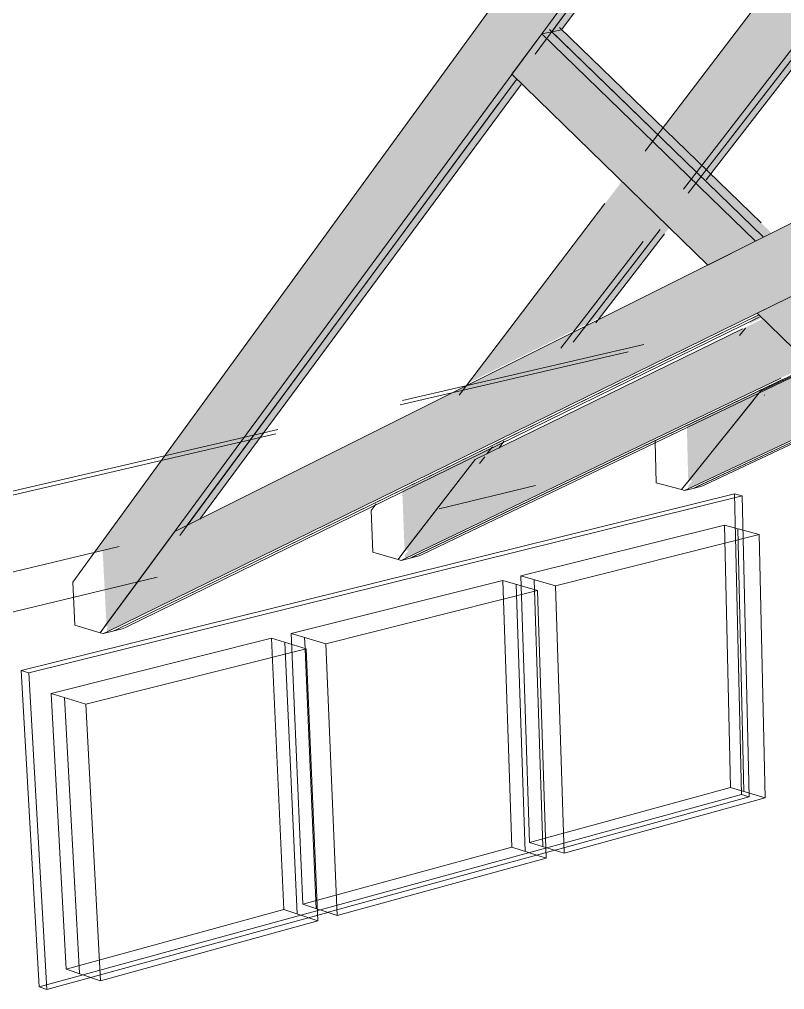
# Model space of a CAD drawing. Header units: inches. Extents: x -8026 to -8021, y -2777 to 2751.
# Drawn here: x -8025.7147 to -8025.62, y 1923.8119 to 1923.932 of the extents above; entities that cross this region are included whole.
import ezdxf

# ---------------------------------------------------------------- set-up
doc = ezdxf.new("R2010")
doc.units = ezdxf.units.IN
doc.header["$MEASUREMENT"] = 0
for name, color, linetype, lineweight in [('I-WALL', 2, 'Continuous', 13), ('S-BEAM', 12, 'Continuous', 9), ('S-BEAM-6', 183, 'Continuous', 9)]:
    doc.layers.add(name, color=color, linetype=linetype, lineweight=lineweight)

msp = doc.modelspace()

# ---------------------------------------------------------------- hatches: boundary and pattern name
at = {"layer": 'S-BEAM-6'}
h = msp.add_hatch(color=256, dxfattribs=at)
h.paths.add_polyline_path([(-8025.63195, 1923.87486), (-8025.62297, 1923.88605), (-8025.63212, 1923.88166), (-8025.63202, 1923.87763)], flags=0)
h.paths.add_polyline_path([(-8025.62454, 1923.89425), (-8025.62266, 1923.89517), (-8025.62307, 1923.89557), (-8025.62375, 1923.89523), (-8025.62405, 1923.89485)], flags=0)
h.paths.add_polyline_path([(-8025.61465, 1923.89908), (-8025.61111, 1923.90081), (-8025.6103, 1923.90182), (-8025.61507, 1923.89948), (-8025.61478, 1923.8992)], flags=0)
h.paths.add_polyline_path([(-8025.61101, 1923.91127), (-8025.59875, 1923.91741), (-8025.60296, 1923.92142), (-8025.61065, 1923.91173)], flags=0)
h.paths.add_polyline_path([(-8025.59144, 1923.92531), (-8025.57221, 1923.94925), (-8025.57597, 1923.95541), (-8025.59508, 1923.93134), (-8025.59162, 1923.92561)], flags=0)
h.paths.add_polyline_path([(-8025.56674, 1923.95607), (-8025.54895, 1923.97823), (-8025.55283, 1923.98454), (-8025.57053, 1923.96226), (-8025.56748, 1923.95728)], flags=0)
h = msp.add_hatch(color=256, dxfattribs=at)
h.paths.add_polyline_path([(-8025.66705, 1923.86624), (-8025.65762, 1923.87848), (-8025.66734, 1923.87372), (-8025.66715, 1923.86875)], flags=0)
h.paths.add_polyline_path([(-8025.6592, 1923.887), (-8025.64593, 1923.89363), (-8025.63532, 1923.90739), (-8025.6401, 1923.91205), (-8025.65853, 1923.88787)], flags=0)
h.paths.add_polyline_path([(-8025.6302, 1923.91402), (-8025.61016, 1923.94001), (-8025.61397, 1923.94633), (-8025.63503, 1923.9187), (-8025.63272, 1923.91646)], flags=0)
h.paths.add_polyline_path([(-8025.6047, 1923.94709), (-8025.58588, 1923.97148), (-8025.58984, 1923.97798), (-8025.60854, 1923.95344), (-8025.60506, 1923.94768)], flags=0)
for points in [[(-8025.70395, 1923.85719), (-8025.62494, 1923.96435), (-8025.62898, 1923.97104), (-8025.70542, 1923.86607), (-8025.70443, 1923.8663), (-8025.70417, 1923.86141)], [(-8025.64885, 1923.9305), (-8025.64762, 1923.93075), (-8025.62396, 1923.96274), (-8025.62445, 1923.96354), (-8025.64823, 1923.93134)], [(-8025.62362, 1923.90457), (-8025.62263, 1923.90508), (-8025.64885, 1923.9305), (-8025.65008, 1923.93025), (-8025.62432, 1923.90525)], [(-8025.69393, 1923.86945), (-8025.69237, 1923.87024), (-8025.65256, 1923.92407), (-8025.65317, 1923.92465), (-8025.68581, 1923.88045)], [(-8025.7039, 1923.85622), (-8025.58723, 1923.91339), (-8025.59158, 1923.92059), (-8025.69549, 1923.86866), (-8025.70413, 1923.85694), (-8025.70372, 1923.8569), (-8025.70392, 1923.85662), (-8025.7039, 1923.85632)]]:
    msp.add_hatch(color=256, dxfattribs=at).paths.add_polyline_path(points, flags=0)
h = msp.add_hatch(color=256, dxfattribs=at)
h.paths.add_polyline_path([(-8025.65833, 1923.87754), (-8025.65685, 1923.87828), (-8025.65613, 1923.87921), (-8025.65762, 1923.87848)], flags=0)
h.paths.add_polyline_path([(-8025.64593, 1923.89363), (-8025.64439, 1923.89441), (-8025.63477, 1923.90686), (-8025.63532, 1923.90739), (-8025.64435, 1923.89568)], flags=0)
h.paths.add_polyline_path([(-8025.62965, 1923.91349), (-8025.61488, 1923.93262), (-8025.61545, 1923.93315), (-8025.6302, 1923.91402), (-8025.62988, 1923.9137)], flags=0)
h.paths.add_polyline_path([(-8025.61166, 1923.93807), (-8025.61049, 1923.9383), (-8025.60972, 1923.9393), (-8025.61016, 1923.94001), (-8025.61164, 1923.93809)], flags=0)
h.paths.add_polyline_path([(-8025.60426, 1923.94637), (-8025.58543, 1923.97075), (-8025.58588, 1923.97148), (-8025.6047, 1923.94709)], flags=0)
h = msp.add_hatch(color=256, dxfattribs=at)
h.paths.add_polyline_path([(-8025.69549, 1923.86866), (-8025.69393, 1923.86945), (-8025.65317, 1923.92465), (-8025.65377, 1923.92524), (-8025.68701, 1923.88017)], flags=0)
h.paths.add_polyline_path([(-8025.65008, 1923.93025), (-8025.64885, 1923.9305), (-8025.62445, 1923.96354), (-8025.62494, 1923.96435), (-8025.65001, 1923.93034)], flags=0)
h = msp.add_hatch(color=256, dxfattribs=at)
h.paths.add_polyline_path([(-8025.63193, 1923.87393), (-8025.61099, 1923.88379), (-8025.61646, 1923.88913), (-8025.62301, 1923.88599), (-8025.63195, 1923.87486), (-8025.63143, 1923.87498), (-8025.63194, 1923.87432), (-8025.63193, 1923.87402)], flags=0)
h.paths.add_polyline_path([(-8025.60284, 1923.88763), (-8025.58386, 1923.89657), (-8025.58769, 1923.90292), (-8025.60838, 1923.893), (-8025.60753, 1923.89218)], flags=0)
h.paths.add_polyline_path([(-8025.57115, 1923.90256), (-8025.54986, 1923.91259), (-8025.55386, 1923.91914), (-8025.57696, 1923.90807), (-8025.57425, 1923.90549)], flags=0)
h.paths.add_polyline_path([(-8025.54234, 1923.91613), (-8025.51236, 1923.93025), (-8025.51654, 1923.93703), (-8025.54637, 1923.92273), (-8025.54247, 1923.91634)], flags=0)
h = msp.add_hatch(color=256, dxfattribs=at)
h.paths.add_polyline_path([(-8025.65685, 1923.87828), (-8025.65536, 1923.87901), (-8025.65463, 1923.87995), (-8025.65613, 1923.87921)], flags=0)
h.paths.add_polyline_path([(-8025.64439, 1923.89441), (-8025.64285, 1923.89518), (-8025.63423, 1923.90633), (-8025.63477, 1923.90686), (-8025.64341, 1923.89568)], flags=0)
h.paths.add_polyline_path([(-8025.6291, 1923.91296), (-8025.61432, 1923.93208), (-8025.61488, 1923.93262), (-8025.62965, 1923.91349), (-8025.62959, 1923.91342)], flags=0)
h = msp.add_hatch(color=256, dxfattribs=at)
h.paths.add_polyline_path([(-8025.55007, 1923.82413), (-8025.54292, 1923.82624), (-8025.61745, 1923.89858), (-8025.62343, 1923.89565), (-8025.55123, 1923.82526)], flags=0)
h.paths.add_polyline_path([(-8025.62954, 1923.90162), (-8025.62362, 1923.90457), (-8025.65008, 1923.93025), (-8025.65377, 1923.92524), (-8025.62983, 1923.90189)], flags=0)
h = msp.add_hatch(color=256, dxfattribs=at)
h.paths.add_polyline_path([(-8025.54198, 1923.82685), (-8025.54418, 1923.83051), (-8025.615, 1923.89915), (-8025.61623, 1923.89887), (-8025.55123, 1923.83583)], flags=0)
h.paths.add_polyline_path([(-8025.62263, 1923.90508), (-8025.62164, 1923.90558), (-8025.64762, 1923.93075), (-8025.64885, 1923.9305), (-8025.62309, 1923.90552)], flags=0)
h = msp.add_hatch(color=256, dxfattribs=at)
h.paths.add_polyline_path([(-8025.66701, 1923.8653), (-8025.61684, 1923.88938), (-8025.62262, 1923.89501), (-8025.65833, 1923.87754), (-8025.66705, 1923.86624), (-8025.66653, 1923.86637), (-8025.66703, 1923.86569), (-8025.66702, 1923.86539)], flags=0)
h.paths.add_polyline_path([(-8025.60877, 1923.89325), (-8025.58797, 1923.90323), (-8025.59203, 1923.90996), (-8025.61462, 1923.89892), (-8025.6112, 1923.8956)], flags=0)
h.paths.add_polyline_path([(-8025.58038, 1923.90687), (-8025.54874, 1923.92206), (-8025.553, 1923.92904), (-8025.58448, 1923.91365), (-8025.58053, 1923.90712)], flags=0)

# ---------------------------------------------------------------- linework, layer by layer
at = {"layer": 'I-WALL'}
for p, q in [((-8025.66732, 1923.88485), (-8025.63746, 1923.8918)), ((-8025.6676, 1923.8843), (-8025.6394, 1923.89086)), ((-8025.73996, 1923.86745), (-8025.683, 1923.88071)), ((-8025.73892, 1923.86821), (-8025.68275, 1923.88127)), ((-8025.65087, 1923.87435), (-8025.66279, 1923.87146)), ((-8025.62622, 1923.8733), (-8025.71449, 1923.85145)), ((-8025.62536, 1923.83611), (-8025.62622, 1923.8733)), ((-8025.62527, 1923.87304), (-8025.62622, 1923.8733)), ((-8025.71354, 1923.85116), (-8025.62527, 1923.87304)), ((-8025.62527, 1923.87304), (-8025.62442, 1923.83582)), ((-8025.62748, 1923.86944), (-8025.65267, 1923.86314)), ((-8025.62671, 1923.83697), (-8025.62748, 1923.86944)), ((-8025.62316, 1923.86825), (-8025.62748, 1923.86944)), ((-8025.62505, 1923.83647), (-8025.6258, 1923.86898)), ((-8025.64837, 1923.86191), (-8025.62316, 1923.86825)), ((-8025.62316, 1923.86825), (-8025.62244, 1923.83568)), ((-8025.70236, 1923.8668), (-8025.73368, 1923.85931)), ((-8025.69768, 1923.863), (-8025.73794, 1923.85324)), ((-8025.6549, 1923.86258), (-8025.68111, 1923.85603)), ((-8025.65378, 1923.82956), (-8025.6549, 1923.86258)), ((-8025.6506, 1923.86135), (-8025.6549, 1923.86258)), ((-8025.65267, 1923.86314), (-8025.65158, 1923.83017)), ((-8025.65267, 1923.86314), (-8025.64837, 1923.86191)), ((-8025.651, 1923.86266), (-8025.64993, 1923.82965)), ((-8025.67681, 1923.85475), (-8025.6506, 1923.86135)), ((-8025.65213, 1923.82905), (-8025.65323, 1923.8621)), ((-8025.6506, 1923.86135), (-8025.64953, 1923.82823)), ((-8025.64732, 1923.82883), (-8025.64837, 1923.86191)), ((-8025.68352, 1923.85543), (-8025.71079, 1923.84861)), ((-8025.68202, 1923.82184), (-8025.68352, 1923.85543)), ((-8025.67923, 1923.85414), (-8025.68352, 1923.85543)), ((-8025.68111, 1923.85603), (-8025.67964, 1923.8225)), ((-8025.68111, 1923.85603), (-8025.67681, 1923.85475)), ((-8025.67944, 1923.85553), (-8025.67938, 1923.85417)), ((-8025.70652, 1923.84727), (-8025.67923, 1923.85414)), ((-8025.68037, 1923.8213), (-8025.68186, 1923.85493)), ((-8025.67938, 1923.85409), (-8025.67799, 1923.82196)), ((-8025.67923, 1923.85414), (-8025.67778, 1923.82045)), ((-8025.67539, 1923.82111), (-8025.67681, 1923.85475)), ((-8025.71449, 1923.85145), (-8025.71228, 1923.81227)), ((-8025.71449, 1923.85145), (-8025.71354, 1923.85116)), ((-8025.71134, 1923.81195), (-8025.71354, 1923.85116)), ((-8025.71079, 1923.84861), (-8025.70892, 1923.81449)), ((-8025.71079, 1923.84861), (-8025.70652, 1923.84727)), ((-8025.70914, 1923.84809), (-8025.70728, 1923.81393)), ((-8025.70469, 1923.81305), (-8025.70652, 1923.84727)), ((-8025.71228, 1923.81227), (-8025.62536, 1923.83611)), ((-8025.65158, 1923.83017), (-8025.62671, 1923.83697)), ((-8025.62244, 1923.83568), (-8025.62671, 1923.83697)), ((-8025.62442, 1923.83582), (-8025.62536, 1923.83611)), ((-8025.62442, 1923.83582), (-8025.64843, 1923.82922)), ((-8025.62244, 1923.83568), (-8025.64732, 1923.82883)), ((-8025.64732, 1923.82883), (-8025.65158, 1923.83017)), ((-8025.67964, 1923.8225), (-8025.65378, 1923.82956)), ((-8025.64848, 1923.82921), (-8025.6765, 1923.82152)), ((-8025.64953, 1923.82823), (-8025.65378, 1923.82956)), ((-8025.64953, 1923.82823), (-8025.67539, 1923.82111)), ((-8025.67655, 1923.8215), (-8025.71134, 1923.81195)), ((-8025.70892, 1923.81449), (-8025.68202, 1923.82184)), ((-8025.67778, 1923.82045), (-8025.68202, 1923.82184)), ((-8025.67539, 1923.82111), (-8025.67964, 1923.8225)), ((-8025.67778, 1923.82045), (-8025.70469, 1923.81305)), ((-8025.70469, 1923.81305), (-8025.70892, 1923.81449)), ((-8025.71134, 1923.81195), (-8025.71228, 1923.81227))]:
    msp.add_line(p, q, dxfattribs=at)
at = {"layer": 'S-BEAM'}
for p, q in [((-8025.62898, 1923.97104), (-8025.70571, 1923.86567)), ((-8025.70404, 1923.85707), (-8025.62494, 1923.96435)), ((-8025.62454, 1923.96342), (-8025.65091, 1923.92771)), ((-8025.64885, 1923.9305), (-8025.62461, 1923.96333)), ((-8025.62414, 1923.9625), (-8025.64762, 1923.93075)), ((-8025.61595, 1923.94374), (-8025.6373, 1923.91572)), ((-8025.63252, 1923.91102), (-8025.61215, 1923.93742)), ((-8025.63025, 1923.91271), (-8025.61492, 1923.93257)), ((-8025.61439, 1923.93199), (-8025.62972, 1923.91217)), ((-8025.64789, 1923.93102), (-8025.62294, 1923.90684)), ((-8025.65008, 1923.93025), (-8025.65377, 1923.92524)), ((-8025.64885, 1923.9305), (-8025.65008, 1923.93025)), ((-8025.62362, 1923.90457), (-8025.65008, 1923.93025)), ((-8025.62394, 1923.90635), (-8025.64912, 1923.93077)), ((-8025.64885, 1923.9305), (-8025.64762, 1923.93075)), ((-8025.64885, 1923.9305), (-8025.62263, 1923.90508)), ((-8025.61709, 1923.92976), (-8025.63196, 1923.91051)), ((-8025.65377, 1923.92524), (-8025.62954, 1923.90162)), ((-8025.69395, 1923.86942), (-8025.6532, 1923.9246)), ((-8025.65264, 1923.92396), (-8025.69241, 1923.87018)), ((-8025.65538, 1923.92166), (-8025.69488, 1923.86816)), ((-8025.59158, 1923.92059), (-8025.69549, 1923.86866)), ((-8025.70395, 1923.85619), (-8025.58723, 1923.91339)), ((-8025.64226, 1923.90922), (-8025.66032, 1923.88553)), ((-8025.64493, 1923.89371), (-8025.63542, 1923.90602)), ((-8025.64771, 1923.89132), (-8025.63753, 1923.90452)), ((-8025.63488, 1923.90549), (-8025.6434, 1923.89447)), ((-8025.62954, 1923.90162), (-8025.62362, 1923.90457)), ((-8025.63697, 1923.90402), (-8025.6462, 1923.89207)), ((-8025.61745, 1923.89858), (-8025.62343, 1923.89565)), ((-8025.70276, 1923.85649), (-8025.6233, 1923.8954)), ((-8025.62318, 1923.89515), (-8025.70158, 1923.85678)), ((-8025.62343, 1923.89565), (-8025.55092, 1923.82495)), ((-8025.62659, 1923.89379), (-8025.70277, 1923.85649)), ((-8025.62522, 1923.89374), (-8025.65833, 1923.87754)), ((-8025.62487, 1923.89382), (-8025.62559, 1923.89291)), ((-8025.6171, 1923.88882), (-8025.62301, 1923.88599)), ((-8025.66707, 1923.86527), (-8025.62049, 1923.88763)), ((-8025.66593, 1923.86556), (-8025.61842, 1923.88834)), ((-8025.61824, 1923.88815), (-8025.66481, 1923.86583)), ((-8025.62027, 1923.88745), (-8025.66595, 1923.86555)), ((-8025.62161, 1923.88665), (-8025.62157, 1923.8867)), ((-8025.62017, 1923.88737), (-8025.62021, 1923.88731)), ((-8025.62301, 1923.88599), (-8025.63196, 1923.87485)), ((-8025.6225, 1923.88555), (-8025.62254, 1923.88549)), ((-8025.63204, 1923.87475), (-8025.62389, 1923.8849)), ((-8025.63198, 1923.87391), (-8025.61308, 1923.88281)), ((-8025.6309, 1923.87418), (-8025.61213, 1923.88301)), ((-8025.61192, 1923.88287), (-8025.62983, 1923.87444)), ((-8025.61283, 1923.88268), (-8025.63091, 1923.87417)), ((-8025.65472, 1923.87984), (-8025.6554, 1923.87896)), ((-8025.63602, 1923.87978), (-8025.63606, 1923.87973)), ((-8025.63606, 1923.87973), (-8025.63592, 1923.87467)), ((-8025.65687, 1923.87825), (-8025.65619, 1923.87913)), ((-8025.66714, 1923.86613), (-8025.6586, 1923.8772)), ((-8025.65833, 1923.87754), (-8025.66706, 1923.86623)), ((-8025.65714, 1923.8779), (-8025.6578, 1923.87705)), ((-8025.63592, 1923.87467), (-8025.63279, 1923.87382)), ((-8025.63196, 1923.87485), (-8025.63279, 1923.87382)), ((-8025.63279, 1923.87382), (-8025.63204, 1923.87475)), ((-8025.62983, 1923.87444), (-8025.63026, 1923.87424)), ((-8025.63279, 1923.87382), (-8025.6324, 1923.87371)), ((-8025.6324, 1923.87371), (-8025.63133, 1923.87397)), ((-8025.6324, 1923.87371), (-8025.63198, 1923.87391)), ((-8025.63133, 1923.87397), (-8025.63026, 1923.87424)), ((-8025.63133, 1923.87397), (-8025.6309, 1923.87418)), ((-8025.63091, 1923.87417), (-8025.63133, 1923.87397)), ((-8025.67058, 1923.87207), (-8025.6712, 1923.87126)), ((-8025.6712, 1923.87126), (-8025.67099, 1923.86609)), ((-8025.69549, 1923.86866), (-8025.70396, 1923.85717)), ((-8025.67099, 1923.86609), (-8025.66787, 1923.86519)), ((-8025.66706, 1923.86623), (-8025.66787, 1923.86519)), ((-8025.66787, 1923.86519), (-8025.66714, 1923.86613)), ((-8025.70571, 1923.86567), (-8025.70813, 1923.86235)), ((-8025.66787, 1923.86519), (-8025.66748, 1923.86507)), ((-8025.66748, 1923.86507), (-8025.66636, 1923.86535)), ((-8025.66748, 1923.86507), (-8025.66707, 1923.86527)), ((-8025.66636, 1923.86535), (-8025.66524, 1923.86563)), ((-8025.66636, 1923.86535), (-8025.66593, 1923.86556)), ((-8025.66595, 1923.86555), (-8025.66636, 1923.86535)), ((-8025.66481, 1923.86583), (-8025.66524, 1923.86563)), ((-8025.70813, 1923.86235), (-8025.70785, 1923.85706)), ((-8025.70785, 1923.85706), (-8025.70474, 1923.85611)), ((-8025.70396, 1923.85717), (-8025.70474, 1923.85611)), ((-8025.70474, 1923.85611), (-8025.70404, 1923.85707)), ((-8025.70318, 1923.85629), (-8025.702, 1923.85658)), ((-8025.70277, 1923.85649), (-8025.70318, 1923.85629)), ((-8025.70318, 1923.85629), (-8025.70276, 1923.85649)), ((-8025.70158, 1923.85678), (-8025.702, 1923.85658)), ((-8025.70474, 1923.85611), (-8025.70436, 1923.856)), ((-8025.70436, 1923.856), (-8025.70318, 1923.85629)), ((-8025.70436, 1923.856), (-8025.70395, 1923.85619))]:
    msp.add_line(p, q, dxfattribs=at)

doc.saveas('drawing.dxf')
